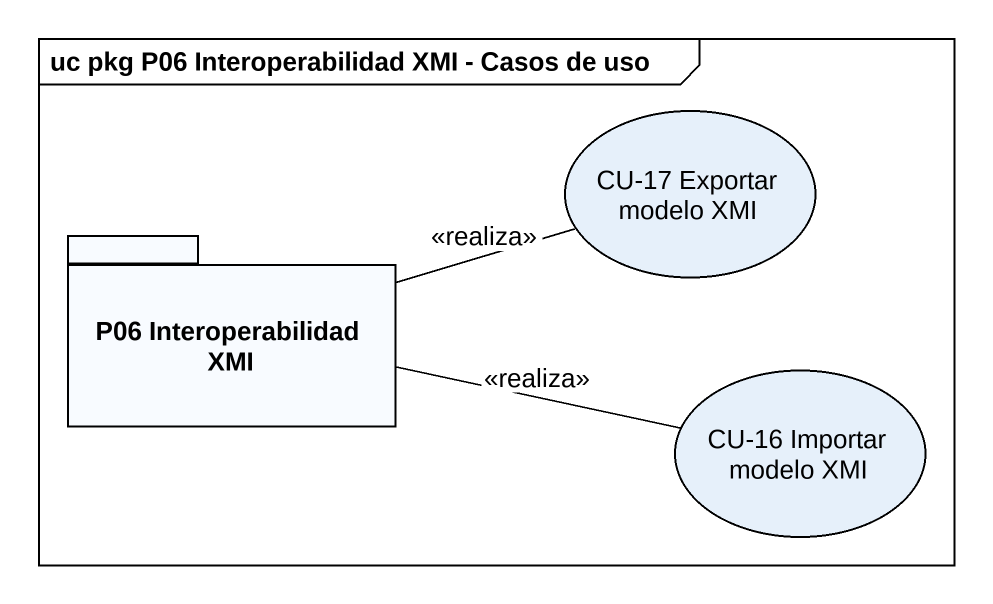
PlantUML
@startuml
mainframe uc pkg P06 Interoperabilidad XMI - Casos de uso
usecase "CU-17 Exportar modelo XMI" as CU_17_Exportar_modelo_XMI
package "P06 Interoperabilidad XMI" as P06_Interoperabilidad_XMI {
}
usecase "CU-16 Importar modelo XMI" as CU_16_Importar_modelo_XMI
P06_Interoperabilidad_XMI -right- CU_17_Exportar_modelo_XMI : <<realiza>>
P06_Interoperabilidad_XMI -right- CU_16_Importar_modelo_XMI : <<realiza>>
@enduml
